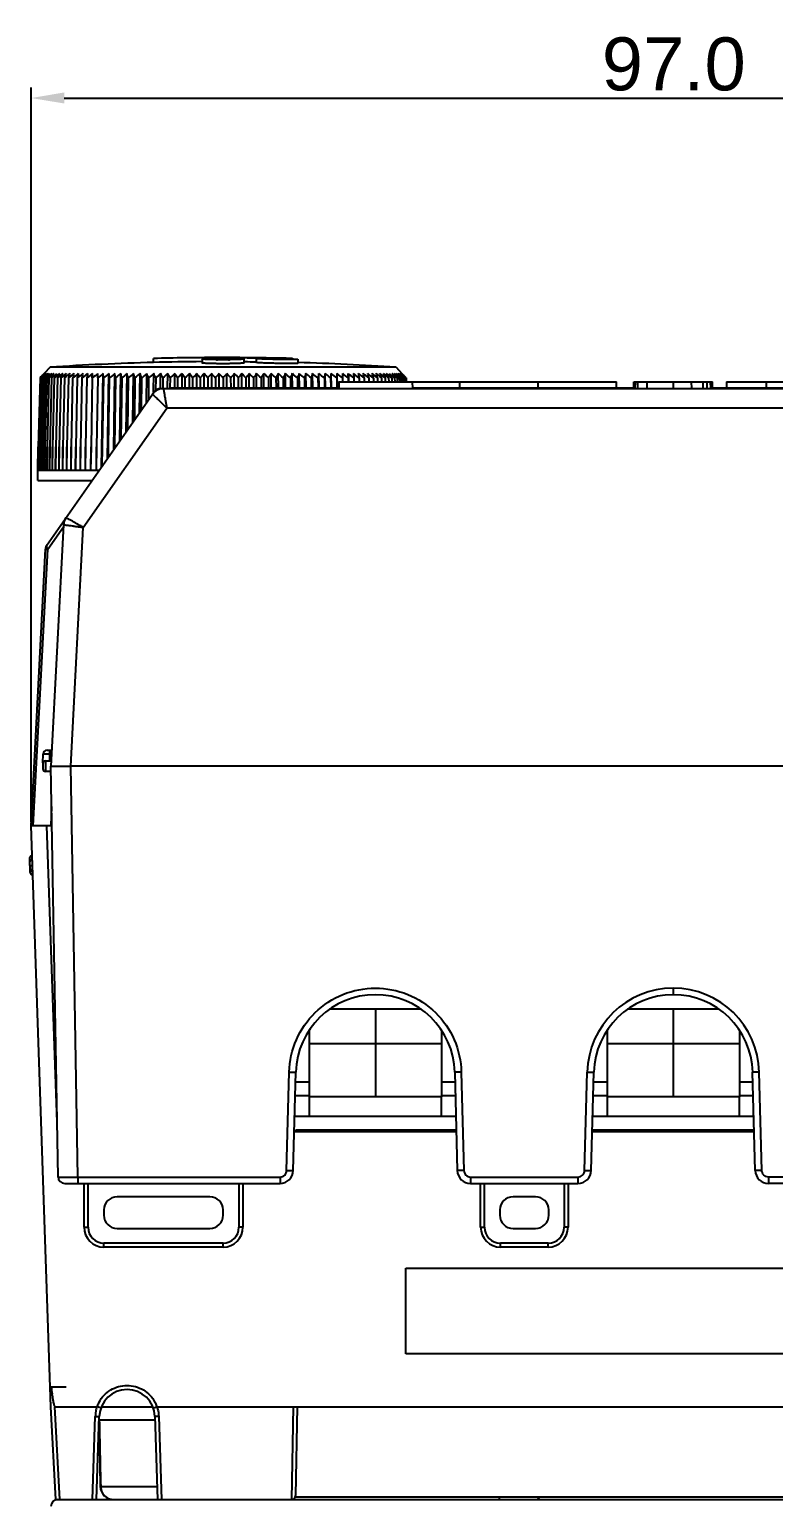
# Model space of a CAD drawing. Header units: millimetres. Extents: x 5329 to 6973, y -914 to -356.
# Drawn here: x 5413.8 to 5470, y -682.6 to -571.2 of the extents above; entities that cross this region are included whole.
import ezdxf

# ---------------------------------------------------------------- set-up
doc = ezdxf.new("R2010")
doc.units = ezdxf.units.MM
doc.header["$PDMODE"] = 3
doc.header["$PDSIZE"] = 1
doc.layers.get('0').update_dxf_attribs({"linetype": 'CONTINUOUS'})
doc.layers.get('Defpoints').update_dxf_attribs({"linetype": 'CONTINUOUS'})
doc.layers.add('Dim', color=1, linetype='CONTINUOUS')
doc.styles.add('OMI-1', font='arial.ttf', dxfattribs={"oblique": 1})
doc.dimstyles.new('1', dxfattribs={"dimtxt": 4, "dimasz": 2.5, "dimexe": 0.8, "dimexo": 0.3, "dimgap": 0.5, "dimtad": 1, "dimtoh": 1, "dimdec": 1, "dimzin": 0, "dimdsep": 46, "dimtxsty": 'OMI-1', "dimcen": 0, "dimclrd": 256, "dimclre": 256, "dimclrt": 256, "dimadec": 0, "dimazin": 0, "dimtfac": 0.8, "dimtdec": 1, "dimtix": 1, "dimtmove": 0, "dimatfit": 3, "dimfxl": 1, "dimtolj": 1, "dimtzin": 0, "dimarcsym": 0})

# ---------------------------------------------------------------- blocks, each defined once
blk = doc.blocks.new('*D6089')
at = {"layer": 'Defpoints', "color": 0}
for p in [(5510.96, -576.33), (5413.96, -631.26), (5510.96, -631.26)]:
    blk.add_point(p, dxfattribs=at)
at = {"layer": 'Dim', "lineweight": -2}
for p, q in [((5413.96, -630.96), (5413.96, -575.53)), ((5416.46, -576.33), (5508.46, -576.33)), ((5510.96, -630.96), (5510.96, -575.53))]:
    blk.add_line(p, q, dxfattribs=at)
at = {"layer": 'Dim'}
for points in [[(5416.46, -575.91), (5416.46, -576.74), (5413.96, -576.33)], [(5508.46, -576.74), (5508.46, -575.91), (5510.96, -576.33)]]:
    blk.add_solid(points, dxfattribs=at)
at = {"layer": 'Dim', "insert": (5462.46, -573.78), "char_height": 4, "attachment_point": 5, "style": 'OMI-1'}
blk.add_mtext('\\A1;97.0', dxfattribs=at)

msp = doc.modelspace()

# ---------------------------------------------------------------- linework, layer by layer
at = {"color": 7, "linetype": 'Continuous'}
for p, q in [((5423.21, -596.29), (5423.21, -595.99)), ((5426.88, -596.03), (5426.88, -596.33)), ((5427.93, -595.98), (5427.93, -595.92)), ((5428.98, -595.93), (5428.98, -595.98)), ((5429.07, -595.93), (5428.98, -595.93)), ((5430.03, -595.93), (5429.72, -595.92)), ((5430.03, -595.93), (5429.72, -595.92)), ((5429.95, -595.94), (5429.72, -595.94)), ((5430.07, -595.95), (5429.95, -595.94)), ((5430.03, -596.03), (5430.03, -596.33)), ((5430.07, -596.25), (5430.03, -596.25)), ((5430.96, -595.97), (5430.96, -595.97)), ((5430.96, -595.99), (5430.96, -596.29)), ((5431.12, -595.95), (5430.97, -595.95)), ((5431.12, -595.95), (5430.97, -595.95)), ((5432.03, -596.05), (5432.01, -596.05)), ((5433.71, -596.02), (5433.71, -595.99)), ((5434.11, -596.05), (5434.11, -596.36)), ((5414.64, -597.45), (5414.5, -602.65)), ((5414.66, -597.45), (5414.53, -602.65)), ((5414.71, -597.45), (5414.58, -602.65)), ((5414.7, -597.38), (5414.64, -597.45)), ((5414.78, -597.45), (5414.65, -602.65)), ((5414.72, -597.39), (5414.66, -597.45)), ((5414.79, -597.37), (5414.71, -597.45)), ((5414.75, -597.4), (5414.78, -597.37)), ((5414.88, -597.45), (5414.75, -602.65)), ((5414.84, -597.4), (5414.78, -597.45)), ((5415, -597.45), (5414.87, -602.65)), ((5414.94, -597.39), (5414.88, -597.45)), ((5414.9, -597.18), (5414.95, -597.13)), ((5414.95, -597.13), (5414.9, -597.18)), ((5415.39, -596.64), (5414.94, -597.12)), ((5415.08, -597.38), (5415, -597.45)), ((5415, -597.45), (5415.05, -597.39)), ((5415, -597.45), (5415.05, -597.39)), ((5415.14, -597.45), (5415.01, -602.65)), ((5415.24, -597.37), (5415.14, -597.45)), ((5415.14, -597.45), (5415.19, -597.38)), ((5415.31, -597.45), (5415.18, -602.65)), ((5415.42, -597.36), (5415.31, -597.45)), ((5415.42, -597.36), (5415.31, -597.45)), ((5415.5, -597.45), (5415.38, -602.65)), ((5441.52, -596.64), (5415.39, -596.64)), ((5415.47, -597.2), (5415.51, -597.13)), ((5415.71, -597.45), (5415.59, -602.65)), ((5415.95, -597.45), (5415.83, -602.65)), ((5416.21, -597.45), (5416.09, -602.65)), ((5416.48, -597.45), (5416.37, -602.65)), ((5416.78, -597.45), (5416.67, -602.65)), ((5417.1, -597.45), (5417, -602.65)), ((5417.44, -597.45), (5417.34, -602.65)), ((5417.8, -597.45), (5417.7, -602.65)), ((5418.18, -597.45), (5418.08, -602.65)), ((5418.58, -597.45), (5418.49, -602.65)), ((5418.58, -597.45), (5418.6, -597.13)), ((5418.99, -597.45), (5418.9, -602.65)), ((5418.99, -597.45), (5419, -597.13)), ((5419.29, -604.16), (5419.41, -597.13)), ((5419.42, -597.45), (5419.34, -602.65)), ((5419.42, -597.45), (5419.41, -597.13)), ((5419.74, -603.53), (5419.84, -597.13)), ((5419.87, -597.45), (5419.79, -602.65)), ((5420.2, -602.87), (5420.28, -597.13)), ((5420.33, -597.45), (5420.25, -602.65)), ((5420.67, -602.2), (5420.74, -597.13)), ((5420.81, -597.45), (5420.74, -602.09)), ((5421.15, -601.5), (5421.21, -597.13)), ((5421.29, -597.45), (5421.24, -601.38)), ((5421.65, -600.79), (5421.7, -597.13)), ((5421.8, -597.45), (5421.76, -600.64)), ((5422.16, -600.07), (5422.19, -597.13)), ((5422.31, -597.45), (5422.28, -599.89)), ((5422.68, -599.33), (5422.7, -597.13)), ((5422.83, -597.45), (5422.82, -599.13)), ((5423.2, -598.51), (5423.22, -597.13)), ((5423.37, -597.45), (5423.36, -598.4)), ((5423.73, -598.26), (5423.74, -597.13)), ((5423.91, -597.45), (5423.9, -598.26)), ((5424.27, -598.26), (5424.28, -597.13)), ((5424.46, -597.45), (5424.45, -598.21)), ((5424.81, -598.21), (5424.82, -597.13)), ((5425.02, -597.45), (5425.01, -598.21)), ((5425.36, -598.21), (5425.37, -597.13)), ((5425.58, -597.45), (5425.58, -598.21)), ((5425.92, -598.21), (5425.92, -597.13)), ((5426.15, -597.45), (5426.15, -598.21)), ((5426.48, -598.21), (5426.48, -597.13)), ((5426.72, -597.45), (5426.72, -598.21)), ((5427.04, -598.21), (5427.04, -597.13)), ((5427.3, -597.45), (5427.3, -598.21)), ((5427.61, -598.21), (5427.61, -597.13)), ((5427.88, -597.45), (5427.88, -598.21)), ((5428.17, -598.21), (5428.17, -597.13)), ((5428.46, -597.45), (5428.46, -598.21)), ((5428.74, -598.21), (5428.74, -597.13)), ((5429.03, -597.45), (5429.04, -598.21)), ((5429.31, -598.21), (5429.3, -597.13)), ((5429.61, -597.45), (5429.61, -598.21)), ((5429.87, -598.21), (5429.87, -597.13)), ((5430.19, -597.45), (5430.19, -598.21)), ((5430.43, -598.21), (5430.43, -597.13)), ((5430.76, -597.45), (5430.76, -598.21)), ((5430.99, -598.21), (5430.99, -597.13)), ((5431.33, -597.45), (5431.33, -598.21)), ((5431.55, -598.21), (5431.54, -597.13)), ((5431.89, -597.45), (5431.9, -598.21)), ((5432.1, -598.21), (5432.09, -597.13)), ((5432.45, -597.45), (5432.46, -598.21)), ((5432.64, -598.21), (5432.63, -597.13)), ((5433, -597.45), (5433.01, -598.21)), ((5433.18, -598.21), (5433.17, -597.13)), ((5433.54, -597.45), (5433.55, -598.21)), ((5433.7, -598.21), (5433.69, -597.13)), ((5434.08, -597.45), (5434.09, -598.21)), ((5434.22, -598.21), (5434.21, -597.13)), ((5434.6, -597.45), (5434.61, -598.21)), ((5434.73, -598.21), (5434.72, -597.13)), ((5435.12, -597.45), (5435.12, -598.21)), ((5435.23, -598.21), (5435.22, -597.13)), ((5435.62, -597.45), (5435.63, -598.21)), ((5435.71, -598.21), (5435.7, -597.13)), ((5436.11, -597.45), (5436.12, -598.21)), ((5436.19, -598.21), (5436.17, -597.13)), ((5436.58, -597.45), (5436.59, -598.21)), ((5436.65, -598.21), (5436.63, -597.13)), ((5437.04, -597.45), (5437.05, -598.21)), ((5437.09, -598.21), (5437.07, -597.13)), ((5437.5, -597.13), (5437.49, -597.45)), ((5437.49, -597.45), (5437.49, -597.76)), ((5437.51, -597.76), (5437.5, -597.13)), ((5437.93, -597.76), (5437.91, -597.13)), ((5437.91, -597.13), (5437.92, -597.45)), ((5437.92, -597.45), (5437.92, -597.76)), ((5438.31, -597.13), (5438.33, -597.45)), ((5438.33, -597.45), (5438.34, -597.76)), ((5438.73, -597.45), (5438.73, -597.76)), ((5439.11, -597.45), (5439.11, -597.76)), ((5439.47, -597.45), (5439.47, -597.76)), ((5439.81, -597.45), (5439.81, -597.76)), ((5440.13, -597.45), (5440.13, -597.76)), ((5440.43, -597.45), (5440.43, -597.76)), ((5440.71, -597.45), (5440.71, -597.76)), ((5440.96, -597.45), (5440.97, -597.76)), ((5441.2, -597.45), (5441.21, -597.76)), ((5441.4, -597.13), (5441.44, -597.2)), ((5441.41, -597.45), (5441.42, -597.76)), ((5441.6, -597.45), (5441.49, -597.36)), ((5441.52, -596.64), (5441.97, -597.12)), ((5441.6, -597.45), (5441.61, -597.76)), ((5441.77, -597.45), (5441.68, -597.37)), ((5441.77, -597.45), (5441.68, -597.37)), ((5441.72, -597.38), (5441.77, -597.45)), ((5441.77, -597.45), (5441.78, -597.76)), ((5441.91, -597.45), (5441.83, -597.38)), ((5441.87, -597.39), (5441.91, -597.45)), ((5441.91, -597.45), (5441.92, -597.76)), ((5442.01, -597.18), (5441.96, -597.13)), ((5441.96, -597.13), (5442.01, -597.18)), ((5442.03, -597.45), (5441.97, -597.39)), ((5442.03, -597.45), (5442.04, -597.76)), ((5442.13, -597.45), (5442.07, -597.4)), ((5442.2, -597.45), (5442.12, -597.37)), ((5442.13, -597.37), (5442.16, -597.4)), ((5442.13, -597.45), (5442.14, -597.76)), ((5442.25, -597.45), (5442.19, -597.39)), ((5442.2, -597.45), (5442.21, -597.76)), ((5442.28, -597.45), (5442.21, -597.38)), ((5442.25, -597.45), (5442.26, -597.76)), ((5442.28, -597.45), (5442.28, -597.76)), ((5415.16, -610.07), (5423.25, -598.51)), ((5423.74, -598.26), (5501.17, -598.26)), ((5424.46, -598.26), (5424.46, -598.21)), ((5424.46, -598.21), (5437.19, -598.21)), ((5437.2, -597.76), (5437.19, -598.26)), ((5437.2, -597.76), (5458.18, -597.76)), ((5442.75, -597.76), (5442.76, -598.26)), ((5442.76, -598.21), (5459.56, -598.21)), ((5446.35, -598.21), (5446.35, -597.76)), ((5452.26, -598.21), (5452.26, -597.76)), ((5458.18, -598.21), (5458.18, -597.76)), ((5459.49, -598.21), (5459.49, -597.76)), ((5459.49, -597.76), (5465.42, -597.76)), ((5459.57, -597.76), (5459.56, -598.26)), ((5459.77, -597.76), (5459.76, -598.26)), ((5460.47, -597.76), (5460.47, -598.26)), ((5462.45, -597.76), (5462.45, -598.26)), ((5463.82, -597.76), (5463.83, -598.26)), ((5464.69, -597.76), (5464.7, -598.26)), ((5464.99, -597.76), (5465, -598.26)), ((5465.25, -597.76), (5465.26, -598.26)), ((5465.26, -598.21), (5481.26, -598.21)), ((5465.42, -598.21), (5465.42, -597.76)), ((5466.47, -597.76), (5466.47, -598.21)), ((5466.47, -597.76), (5472.25, -597.76)), ((5469.49, -598.21), (5469.49, -597.76)), ((5417.9, -608.74), (5424.21, -599.73)), ((5500.7, -599.73), (5424.21, -599.73)), ((5414.47, -604.41), (5414.5, -602.65)), ((5414.5, -602.65), (5414.47, -604.41)), ((5414.5, -604.41), (5414.53, -602.65)), ((5414.53, -602.65), (5414.5, -604.41)), ((5414.58, -602.65), (5414.54, -604.41)), ((5414.55, -604.41), (5414.58, -602.65)), ((5414.62, -604.41), (5414.65, -602.65)), ((5414.65, -602.65), (5414.62, -604.41)), ((5414.75, -602.65), (5414.71, -604.41)), ((5414.72, -604.41), (5414.75, -602.65)), ((5414.84, -604.41), (5414.87, -602.65)), ((5414.87, -602.65), (5414.84, -604.41)), ((5415.01, -602.65), (5414.98, -604.41)), ((5414.99, -604.41), (5415.01, -602.65)), ((5415.18, -602.65), (5415.15, -604.41)), ((5415.16, -604.41), (5415.18, -602.65)), ((5415.38, -602.65), (5415.34, -604.41)), ((5415.35, -604.41), (5415.38, -602.65)), ((5415.59, -602.65), (5415.56, -604.41)), ((5415.57, -604.41), (5415.59, -602.65)), ((5415.83, -602.65), (5415.8, -604.41)), ((5415.81, -604.41), (5415.83, -602.65)), ((5416.09, -602.65), (5416.06, -604.41)), ((5416.07, -604.41), (5416.09, -602.65)), ((5416.37, -602.65), (5416.34, -604.41)), ((5416.35, -604.41), (5416.37, -602.65)), ((5416.67, -602.65), (5416.64, -604.41)), ((5416.65, -604.41), (5416.67, -602.65)), ((5417, -602.65), (5416.96, -604.41)), ((5416.98, -604.41), (5417, -602.65)), ((5417.34, -602.65), (5417.31, -604.41)), ((5417.32, -604.41), (5417.34, -602.65)), ((5417.7, -602.65), (5417.67, -604.41)), ((5417.69, -604.41), (5417.7, -602.65)), ((5418.08, -602.65), (5418.05, -604.41)), ((5418.07, -604.41), (5418.08, -602.65)), ((5418.49, -602.65), (5418.45, -604.41)), ((5418.47, -604.41), (5418.49, -602.65)), ((5418.9, -602.65), (5418.87, -604.41)), ((5418.89, -604.41), (5418.9, -602.65)), ((5419.34, -602.65), (5419.31, -604.14)), ((5419.33, -604.11), (5419.34, -602.65)), ((5419.79, -602.65), (5419.77, -603.48)), ((5419.78, -603.46), (5419.79, -602.65)), ((5420.25, -602.79), (5420.25, -602.65)), ((5420.25, -602.79), (5420.25, -602.65)), ((5420.25, -602.65), (5420.25, -602.79)), ((5414.46, -605.21), (5414.47, -604.41)), ((5414.46, -605.21), (5418.56, -605.21)), ((5414.47, -604.41), (5414.5, -604.41)), ((5414.5, -604.41), (5414.54, -604.41)), ((5414.55, -604.41), (5414.62, -604.41)), ((5414.62, -604.41), (5414.71, -604.41)), ((5414.72, -604.41), (5414.84, -604.41)), ((5414.84, -604.41), (5414.98, -604.41)), ((5414.99, -604.41), (5415.15, -604.41)), ((5415.16, -604.41), (5415.34, -604.41)), ((5415.35, -604.41), (5415.56, -604.41)), ((5415.57, -604.41), (5415.8, -604.41)), ((5415.81, -604.41), (5416.06, -604.41)), ((5416.07, -604.41), (5416.34, -604.41)), ((5416.35, -604.41), (5416.64, -604.41)), ((5416.65, -604.41), (5416.96, -604.41)), ((5416.98, -604.41), (5417.31, -604.41)), ((5417.32, -604.41), (5417.67, -604.41)), ((5417.69, -604.41), (5418.05, -604.41)), ((5418.07, -604.41), (5418.45, -604.41)), ((5418.47, -604.41), (5418.87, -604.41)), ((5418.89, -604.41), (5419.12, -604.41)), ((5416.41, -608.54), (5415.46, -626.76)), ((5415.23, -610.38), (5416.4, -608.7)), ((5416.96, -626.76), (5417.9, -608.74)), ((5413.96, -631.26), (5415.05, -610.38)), ((5414.13, -631.26), (5415.23, -610.38)), ((5414.86, -626.52), (5414.87, -625.85)), ((5415.5, -625.85), (5414.87, -625.85)), ((5415.06, -626.36), (5415.06, -627.16)), ((5415.06, -626.36), (5415.48, -626.36)), ((5415.17, -625.56), (5415.52, -625.56)), ((5415.36, -625.56), (5415.36, -626.36)), ((5414.86, -626.56), (5414.86, -626.96)), ((5415.46, -627.16), (5415.06, -627.16)), ((5416, -657.77), (5415.46, -626.76)), ((5507.96, -626.76), (5416.96, -626.76)), ((5417.5, -657.77), (5416.96, -626.76)), ((5415.51, -629.8), (5415.46, -631.26)), ((5415.53, -631.26), (5413.96, -631.26)), ((5415.46, -675.11), (5413.96, -631.26)), ((5415.92, -653.63), (5415.16, -631.26)), ((5413.84, -633.8), (5413.87, -634.73)), ((5413.86, -634.26), (5414.06, -634.26)), ((5462.46, -643.52), (5462.46, -644.01)), ((5443.41, -645.11), (5436.49, -645.11)), ((5439.96, -645.11), (5439.96, -651.71)), ((5465.91, -645.11), (5459, -645.11)), ((5462.46, -645.11), (5462.46, -651.71)), ((5434.96, -646.69), (5434.96, -653.21)), ((5444.96, -646.7), (5444.96, -651.71)), ((5457.46, -646.69), (5457.46, -653.21)), ((5467.46, -646.69), (5467.46, -651.71)), ((5444.96, -647.71), (5434.96, -647.71)), ((5467.46, -647.71), (5457.46, -647.71)), ((5433.26, -657.28), (5433.46, -649.85)), ((5433.76, -657.28), (5433.96, -649.85)), ((5445.95, -649.85), (5446.15, -657.28)), ((5446.45, -649.85), (5446.65, -657.28)), ((5455.76, -657.28), (5455.96, -649.85)), ((5456.26, -657.28), (5456.46, -649.85)), ((5468.65, -657.28), (5468.45, -649.85)), ((5469.15, -657.28), (5468.95, -649.85)), ((5434.96, -650.61), (5433.94, -650.61)), ((5445.97, -650.61), (5444.96, -650.61)), ((5457.46, -650.61), (5456.44, -650.61)), ((5468.47, -650.61), (5467.46, -650.61)), ((5433.91, -651.61), (5434.96, -651.61)), ((5444.96, -651.71), (5434.96, -651.71)), ((5444.94, -651.71), (5444.94, -653.21)), ((5444.96, -651.61), (5446, -651.61)), ((5456.41, -651.61), (5457.46, -651.61)), ((5467.46, -651.71), (5457.46, -651.71)), ((5467.44, -651.71), (5467.44, -653.21)), ((5467.46, -651.61), (5468.5, -651.61)), ((5446.04, -653.21), (5433.87, -653.21)), ((5468.54, -653.21), (5456.37, -653.21)), ((5446.07, -654.36), (5433.86, -654.36)), ((5433.96, -654.36), (5433.96, -654.21)), ((5433.96, -654.21), (5446.07, -654.21)), ((5445.96, -654.21), (5445.96, -654.36)), ((5456.34, -654.21), (5468.57, -654.21)), ((5468.57, -654.36), (5456.34, -654.36)), ((5456.46, -654.36), (5456.46, -654.21)), ((5468.46, -654.21), (5468.46, -654.36)), ((5416.5, -658.26), (5432.76, -658.26)), ((5417.5, -657.77), (5417.5, -658.26)), ((5417.5, -657.77), (5432.76, -657.77)), ((5417.96, -661.56), (5417.96, -658.26)), ((5418.26, -661.56), (5418.26, -658.26)), ((5429.66, -658.26), (5429.66, -661.56)), ((5429.96, -658.26), (5429.96, -661.56)), ((5432.76, -657.77), (5432.76, -658.26)), ((5447.15, -657.77), (5447.15, -658.26)), ((5447.15, -657.77), (5455.26, -657.77)), ((5447.15, -658.26), (5455.26, -658.26)), ((5447.91, -661.56), (5447.91, -658.26)), ((5448.21, -661.56), (5448.21, -658.26)), ((5454.21, -658.26), (5454.21, -661.56)), ((5454.51, -658.26), (5454.51, -661.56)), ((5455.26, -657.77), (5455.26, -658.26)), ((5469.65, -657.77), (5469.65, -658.26)), ((5477.76, -657.77), (5469.65, -657.77)), ((5477.76, -658.26), (5469.65, -658.26)), ((5427.46, -659.26), (5420.46, -659.26)), ((5452.06, -659.26), (5450.36, -659.26)), ((5419.46, -660.26), (5419.46, -660.66)), ((5428.46, -660.66), (5428.46, -660.26)), ((5449.36, -660.26), (5449.36, -660.66)), ((5453.06, -660.66), (5453.06, -660.26)), ((5417.96, -661.56), (5418.26, -661.56)), ((5420.46, -661.66), (5427.46, -661.66)), ((5429.96, -661.56), (5429.66, -661.56)), ((5447.91, -661.56), (5448.21, -661.56)), ((5450.36, -661.66), (5452.06, -661.66)), ((5454.51, -661.56), (5454.21, -661.56)), ((5419.46, -663.06), (5419.46, -662.76)), ((5428.46, -662.76), (5419.46, -662.76)), ((5428.46, -663.06), (5419.46, -663.06)), ((5428.46, -663.06), (5428.46, -662.76)), ((5449.41, -663.06), (5449.41, -662.76)), ((5453.01, -662.76), (5449.41, -662.76)), ((5453.01, -663.06), (5449.41, -663.06)), ((5453.01, -663.06), (5453.01, -662.76)), ((5442.26, -671.11), (5442.26, -664.66)), ((5442.26, -664.66), (5482.66, -664.66)), ((5482.66, -671.11), (5442.26, -671.11)), ((5415.41, -673.61), (5416.61, -673.61)), ((5415.83, -682.11), (5415.46, -675.11)), ((5416.13, -682.11), (5415.76, -675.11)), ((5415.76, -675.11), (5418.94, -675.11)), ((5419.26, -675.11), (5423.15, -675.11)), ((5423.47, -675.11), (5490.86, -675.11)), ((5433.76, -675.11), (5433.63, -682.11)), ((5434.06, -675.11), (5433.94, -681.81)), ((5418.59, -682.11), (5418.81, -675.84)), ((5418.89, -682.11), (5419.11, -675.83)), ((5419.11, -676.09), (5423.31, -676.09)), ((5423.3, -675.83), (5423.52, -682.11)), ((5423.6, -675.84), (5423.82, -682.11)), ((5419.16, -679.56), (5419.19, -681.13)), ((5419.22, -681.12), (5423.49, -681.12)), ((5415.84, -682.11), (5508.93, -682.11)), ((5433.92, -681.91), (5490.99, -681.91)), ((5449.34, -682.11), (5449.34, -681.91))]:
    msp.add_line(p, q, dxfattribs=at)
msp.add_lwpolyline([(5419.09, -676.38), (5419.09, -676.66), (5419.16, -679.56)], dxfattribs=at)
for centre, radius, start, end in [((5428.46, -796.22), 200, 91.5042, 93.7456), ((5428.46, -796.22), 200.3, 90.1502, 91.502), ((5428.46, -796.22), 200, 90.4512, 91.5042), ((5428.46, -796.22), 200.3, 89.6374, 90.1502), ((5428.41, -554.41), 41.67, 269.3383, 269.476), ((5428.46, -611.94), 15.93, 89.9997, 90.2879), ((5428.46, -611.93), 15.93, 89.7114, 90.0003), ((5428.5, -554.4), 41.68, 270.523, 270.6618), ((5427.71, -696.09), 100.17, 88.8503, 89.2236), ((5428.46, -796.22), 200.3, 88.498, 89.6374), ((5428.46, -696.1), 100.18, 88.5643, 89.0981), ((5427.71, -696.13), 100.21, 88.1455, 88.6499), ((5427.71, -696.28), 100.06, 88.1426, 88.6475), ((5428.45, -696.14), 100.22, 88.0523, 88.4766), ((5431.41, -646.56), 50.59, 89.3618, 89.4899), ((5431.36, -651.4), 55.43, 89.2414, 89.3622), ((5428.46, -796.22), 200, 86.2544, 88.3783), ((5447.67, -628.98), 45.66, 135.866, 136.2131), ((5448.02, -626.83), 44.45, 138.1693, 138.5343), ((5447.44, -629.86), 46.09, 134.7541, 135.2188), ((5447.91, -625.38), 43.38, 139.3715, 139.7902), ((5447.36, -630.81), 46.68, 133.8206, 134.2448), ((5448.47, -624.42), 43.15, 140.7736, 141.2344), ((5447.6, -631.99), 47.65, 132.9675, 133.4412), ((5449.04, -623.35), 42.87, 142.2848, 142.739), ((5447.72, -632.97), 48.38, 132.1887, 132.6536), ((5449.72, -622.27), 42.67, 143.9106, 144.3357), ((5447.85, -633.88), 49.05, 131.481, 131.9256), ((5450.64, -621.23), 42.73, 145.6566, 146.0572), ((5448.02, -634.73), 49.7, 130.8412, 131.2656), ((5452.82, -620.87), 44.22, 147.6391, 148.0311), ((5448.21, -635.52), 50.32, 130.266, 130.6706), ((5454.02, -619.68), 44.48, 149.5288, 150.0132), ((5449.99, -638.1), 53.31, 130.1363, 130.3113), ((5448.43, -636.26), 50.89, 129.7527, 130.1379), ((5449.21, -637.57), 52.26, 129.301, 129.86), ((5456.15, -618.84), 45.74, 151.6596, 152.1209), ((5449.52, -638.23), 52.82, 128.9041, 129.4619), ((5458.91, -618.08), 47.65, 153.9231, 154.3572), ((5449.84, -638.81), 53.31, 128.5622, 129.1189), ((5462.55, -617.39), 50.45, 156.3189, 156.7212), ((5450.18, -639.31), 53.74, 128.2737, 128.8295), ((5467.44, -616.8), 54.5, 158.8441, 159.2099), ((5450.52, -639.73), 54.09, 128.0371, 128.5922), ((5474.22, -616.32), 60.45, 161.4934, 161.8178), ((5450.88, -640.06), 54.37, 127.8513, 128.4059), ((5484.03, -615.97), 69.44, 164.2584, 164.5367), ((5451.24, -640.29), 54.56, 127.7155, 128.2697), ((5499.22, -615.8), 83.8, 167.1276, 167.3553), ((5451.61, -640.43), 54.68, 127.6288, 128.1829), ((5525.3, -615.91), 109.07, 170.0862, 170.2594), ((5451.98, -640.48), 54.71, 127.591, 128.1452), ((5579.48, -616.6), 162.43, 173.1164, 173.2318), ((5452.35, -640.44), 54.66, 127.6018, 128.1564), ((5452.73, -640.3), 54.53, 127.6612, 128.2164), ((5453.11, -640.06), 54.31, 127.7697, 128.3257), ((5274.49, -611.18), 146.03, 5.3928, 5.5209), ((5453.49, -639.74), 54.02, 127.9276, 128.4847), ((5320.42, -612.19), 100.99, 8.3901, 8.5765), ((5453.87, -639.32), 53.65, 128.1358, 128.6942), ((5343.71, -612.9), 78.63, 11.3277, 11.5692), ((5454.25, -638.82), 53.2, 128.3952, 128.9551), ((5357.68, -613.53), 65.61, 14.1873, 14.4801), ((5454.64, -638.24), 52.68, 128.7072, 129.2688), ((5366.94, -614.18), 57.35, 16.9534, 17.293), ((5455.03, -637.57), 52.1, 129.0733, 129.6368), ((5373.48, -614.85), 51.83, 19.6132, 19.9949), ((5455.43, -636.84), 51.45, 129.4953, 130.0607), ((5378.32, -615.58), 48.06, 22.1572, 22.576), ((5455.83, -636.03), 50.76, 129.9753, 130.5427), ((5382.02, -616.36), 45.46, 24.5787, 25.0297), ((5456.24, -635.15), 50.02, 130.5155, 131.085), ((5384.94, -617.2), 43.69, 26.8735, 27.3521), ((5456.66, -634.22), 49.24, 131.1188, 131.6904), ((5387.28, -618.1), 42.53, 29.04, 29.5418), ((5457.09, -633.24), 48.43, 131.7881, 132.3616), ((5389.19, -619.05), 41.83, 31.0782, 31.5993), ((5457.55, -632.21), 47.61, 132.5267, 133.102), ((5390.79, -620.04), 41.48, 32.9902, 33.5268), ((5458.02, -631.15), 46.77, 133.3382, 133.915), ((5392.14, -621.07), 41.41, 34.7787, 35.3278), ((5458.53, -630.05), 45.94, 134.2267, 134.8045), ((5393.29, -622.15), 41.56, 36.4478, 37.0066), ((5459.06, -628.93), 45.13, 135.1963, 135.7747), ((5394.29, -623.25), 41.89, 38.002, 38.5681), ((5459.64, -627.79), 44.35, 136.2516, 136.8299), ((5395.16, -624.37), 42.36, 39.4463, 40.0176), ((5460.27, -626.65), 43.61, 137.3976, 137.9748), ((5395.94, -625.51), 42.94, 40.7856, 41.3605), ((5460.97, -625.51), 42.94, 138.6395, 139.2144), ((5396.64, -626.65), 43.61, 42.0252, 42.6024), ((5461.75, -624.37), 42.36, 139.9824, 140.5537), ((5397.27, -627.79), 44.35, 43.1701, 43.7484), ((5462.62, -623.25), 41.89, 141.4319, 141.998), ((5397.85, -628.93), 45.13, 44.2253, 44.8037), ((5463.62, -622.15), 41.56, 142.9934, 143.5522), ((5398.39, -630.05), 45.94, 45.1955, 45.7733), ((5464.77, -621.07), 41.41, 144.6722, 145.2213), ((5398.89, -631.15), 46.77, 46.085, 46.6618), ((5466.12, -620.04), 41.48, 146.4732, 147.0098), ((5399.36, -632.21), 47.61, 46.898, 47.4733), ((5467.72, -619.05), 41.83, 148.4007, 148.9218), ((5399.82, -633.24), 48.43, 47.6384, 48.2119), ((5469.63, -618.1), 42.53, 150.4582, 150.96), ((5400.25, -634.22), 49.24, 48.3096, 48.8812), ((5471.98, -617.2), 43.69, 152.6479, 153.1265), ((5400.67, -635.15), 50.02, 48.915, 49.4845), ((5474.89, -616.36), 45.46, 154.9703, 155.4213), ((5401.08, -636.03), 50.76, 49.4573, 50.0247), ((5478.59, -615.58), 48.06, 157.424, 157.8428), ((5401.49, -636.84), 51.45, 49.9393, 50.5047), ((5483.43, -614.85), 51.83, 160.0051, 160.3868), ((5401.88, -637.57), 52.1, 50.3632, 50.9267), ((5489.97, -614.18), 57.35, 162.707, 163.0466), ((5402.27, -638.24), 52.68, 50.7312, 51.2928), ((5499.23, -613.53), 65.61, 165.5199, 165.8127), ((5402.66, -638.82), 53.2, 51.0449, 51.6048), ((5513.21, -612.9), 78.63, 168.4308, 168.6723), ((5403.04, -639.32), 53.65, 51.3058, 51.8642), ((5536.49, -612.19), 100.99, 171.4235, 171.6099), ((5403.43, -639.74), 54.02, 51.5153, 52.0724), ((5582.42, -611.18), 146.03, 174.4791, 174.6072), ((5403.81, -640.06), 54.31, 51.6743, 52.2303), ((5404.18, -640.3), 54.53, 51.7836, 52.3388), ((5404.56, -640.44), 54.66, 51.8436, 52.3982), ((5404.93, -640.48), 54.71, 51.8548, 52.409), ((5277.44, -616.6), 162.43, 6.7682, 6.8836), ((5405.31, -640.43), 54.68, 51.8171, 52.3712), ((5331.61, -615.91), 109.07, 9.7406, 9.9138), ((5405.67, -640.29), 54.56, 51.7303, 52.2845), ((5357.7, -615.8), 83.8, 12.6447, 12.8724), ((5406.03, -640.06), 54.37, 51.5941, 52.1487), ((5372.88, -615.97), 69.44, 15.4633, 15.7416), ((5406.39, -639.73), 54.09, 51.4078, 51.9629), ((5382.69, -616.32), 60.45, 18.1822, 18.5066), ((5406.73, -639.31), 53.74, 51.1705, 51.7263), ((5389.47, -616.8), 54.5, 20.7901, 21.1559), ((5407.07, -638.81), 53.31, 50.8811, 51.4378), ((5407.4, -638.23), 52.82, 50.5381, 51.0959), ((5394.37, -617.39), 50.45, 23.2788, 23.6811), ((5407.7, -637.57), 52.26, 50.14, 50.699), ((5398, -618.08), 47.65, 25.6428, 26.0769), ((5408.48, -636.26), 50.89, 49.8621, 50.2473), ((5400.76, -618.84), 45.74, 27.8791, 28.3404), ((5408.7, -635.52), 50.32, 49.3294, 49.734), ((5402.89, -619.68), 44.48, 29.9868, 30.4712), ((5406.92, -638.1), 53.31, 49.6887, 49.8637), ((5408.9, -634.73), 49.7, 48.7344, 49.1588), ((5404.09, -620.87), 44.22, 31.9689, 32.3609), ((5409.06, -633.88), 49.05, 48.0744, 48.519), ((5406.27, -621.23), 42.73, 33.9428, 34.3434), ((5409.19, -632.97), 48.38, 47.3464, 47.8113), ((5407.19, -622.27), 42.67, 35.6643, 36.0894), ((5409.31, -631.99), 47.65, 46.5588, 47.0325), ((5407.89, -623.34), 42.85, 37.2657, 37.7153), ((5409.55, -630.81), 46.68, 45.7552, 46.1794), ((5408.44, -624.42), 43.15, 38.7656, 39.2264), ((5409.48, -629.86), 46.09, 44.7812, 45.2459), ((5409, -625.38), 43.38, 40.2098, 40.6285), ((5409.24, -628.98), 45.66, 43.7869, 44.134), ((5408.89, -626.83), 44.45, 41.4657, 41.8307), ((5423.95, -599.26), 1, 90, 145.0002), ((5423.74, -598.86), 0.6, 90, 145), ((5417.41, -608.6), 1, 144.9994, 177), ((5415.65, -610.41), 0.6, 145, 177), ((5415.06, -626.56), 0.2, 90, 180), ((5415.17, -625.86), 0.3, 90, 179), ((5415.06, -626.96), 0.2, 180, 270), ((5414.14, -633.79), 0.3, 111.4384, 181.9671), ((5414.15, -634.04), 0.3, 111.4384, 181.9671), ((5414.17, -634.47), 0.3, 181.9671, 235.3646), ((5414.17, -634.72), 0.3, 181.9671, 252.4959), ((5439.96, -650.01), 6, 1.5, 178.5), ((5462.46, -650.02), 6.5, 1.5002, 178.4998), ((5462.46, -650.01), 6, 1.5, 178.5), ((5432.76, -657.26), 1, 270, 358.5), ((5447.15, -657.26), 1, 181.5, 270), ((5455.26, -657.26), 1, 270, 358.5), ((5469.65, -657.26), 1, 181.5, 270), ((5416.5, -657.76), 0.5, 181, 270), ((5420.46, -660.26), 1, 90, 180), ((5427.46, -660.26), 1, 0, 90), ((5450.36, -660.26), 1, 90, 180), ((5452.06, -660.26), 1, 0, 90), ((5420.46, -660.66), 1, 180, 270), ((5427.46, -660.66), 1, 270, 0), ((5450.36, -660.66), 1, 180, 270), ((5452.06, -660.66), 1, 270, 0), ((5419.46, -661.56), 1.5, 180, 270), ((5419.46, -661.56), 1.2, 180, 270), ((5428.46, -661.56), 1.5, 270, 0), ((5428.46, -661.56), 1.2, 270, 0), ((5449.41, -661.56), 1.5, 180, 270), ((5449.41, -661.56), 1.2, 180, 270), ((5453.01, -661.56), 1.5, 270, 0), ((5453.01, -661.56), 1.2, 270, 0), ((5441.27, -670.81), 25.94, 186.2005, 187.3831), ((5421.21, -675.91), 2.1, 2, 178), ((5421.33, -675.94), 2.53, 165.118, 173.5734), ((5421.05, -675.86), 2.24, 160.2444, 165.1299), ((5421.26, -675.93), 2.46, 159.7782, 160.4475), ((5421.26, -675.93), 2.46, 151.9079, 159.7792), ((5421.15, -675.93), 2.46, 20.2217, 28.0924), ((5421.15, -675.93), 2.46, 19.5525, 20.2227), ((5421.37, -675.86), 2.23, 15.1627, 19.753), ((5421.17, -675.92), 2.36, 173.5255, 177.9958), ((5420.19, -681.11), 1, 181.2403, 270), ((5420.25, -681.11), 1.03, 181.0127, 191.8044), ((5415.99, -682.64), 0.53, 90, 180), ((5433.64, -681.81), 0.3, 270, 359), ((5462.46, -670.34), 15.5, 228.2984, 229.4026)]:
    msp.add_arc(centre, radius, start, end, dxfattribs=at)
for points, knots in [([(5426.88, -596.03), (5426.88, -596.03), (5426.89, -596.02), (5426.9, -596.02), (5426.93, -596.02), (5426.97, -596.01), (5427.06, -596.01), (5427.18, -596), (5427.33, -595.99), (5427.51, -595.99), (5427.72, -595.98), (5427.86, -595.98), (5427.93, -595.98)], [0, 0, 0, 0, 0.005786, 0.019557, 0.041854, 0.072657, 0.159197, 0.277245, 0.424054, 0.596201, 0.789827, 1, 1, 1, 1]), ([(5427.93, -596.08), (5427.86, -596.08), (5427.71, -596.07), (5427.51, -596.07), (5427.33, -596.07), (5427.18, -596.06), (5427.06, -596.05), (5426.97, -596.05), (5426.93, -596.04), (5426.9, -596.04), (5426.89, -596.03), (5426.88, -596.03), (5426.88, -596.03)], [0, 0, 0, 0, 0.2103, 0.403798, 0.576038, 0.722868, 0.840919, 0.927393, 0.958199, 0.980469, 0.994202, 1, 1, 1, 1]), ([(5428.46, -596.38), (5428.35, -596.38), (5428.15, -596.38), (5427.86, -596.38), (5427.59, -596.37), (5427.36, -596.37), (5427.18, -596.36), (5427.07, -596.35), (5427, -596.35), (5426.95, -596.34), (5426.91, -596.34), (5426.89, -596.34), (5426.88, -596.33), (5426.88, -596.33)], [0, 0, 0, 0, 0.194718, 0.382039, 0.554618, 0.705916, 0.830097, 0.880494, 0.922452, 0.955556, 0.979538, 0.994239, 1, 1, 1, 1]), ([(5427.93, -596.02), (5427.93, -596.03), (5427.94, -596.03), (5427.96, -596.03), (5427.99, -596.03), (5428.01, -596.03), (5428.03, -596.03)], [0, 0, 0, 0, 0.069311, 0.260936, 0.57363, 1, 1, 1, 1]), ([(5427.99, -596.02), (5427.98, -596.02), (5427.97, -596.02), (5427.95, -596.02), (5427.94, -596.02), (5427.93, -596.02), (5427.93, -596.02)], [0, 0, 0, 0, 0.427716, 0.7384, 0.928575, 1, 1, 1, 1]), ([(5428.38, -596.01), (5428.34, -596.01), (5428.21, -596.01), (5428.08, -596.01), (5427.99, -596.02)], [0, 0, 0, 0, 0.306688, 1, 1, 1, 1]), ([(5428.03, -596.03), (5428.06, -596.03), (5428.2, -596.04), (5428.34, -596.04), (5428.46, -596.04)], [0, 0, 0, 0, 0.19625, 1, 1, 1, 1]), ([(5428.46, -596.08), (5428.42, -596.08), (5428.28, -596.08), (5428.14, -596.08), (5428.03, -596.08)], [0, 0, 0, 0, 0.252477, 1, 1, 1, 1]), ([(5428.46, -596.04), (5428.5, -596.04), (5428.64, -596.04), (5428.78, -596.04), (5428.88, -596.03)], [0, 0, 0, 0, 0.289108, 1, 1, 1, 1]), ([(5428.88, -596.08), (5428.85, -596.08), (5428.7, -596.08), (5428.56, -596.08), (5428.46, -596.08)], [0, 0, 0, 0, 0.246141, 1, 1, 1, 1]), ([(5430.03, -596.33), (5430.03, -596.33), (5430.02, -596.34), (5430, -596.34), (5429.96, -596.34), (5429.91, -596.35), (5429.84, -596.35), (5429.73, -596.36), (5429.56, -596.37), (5429.32, -596.37), (5429.05, -596.38), (5428.76, -596.38), (5428.56, -596.38), (5428.46, -596.38)], [0, 0, 0, 0, 0.005764, 0.020463, 0.044449, 0.077552, 0.11951, 0.169908, 0.294084, 0.445377, 0.617956, 0.805277, 1, 1, 1, 1]), ([(5428.92, -596.02), (5428.9, -596.01), (5428.77, -596.01), (5428.64, -596.01), (5428.54, -596.01)], [0, 0, 0, 0, 0.179697, 1, 1, 1, 1]), ([(5428.88, -596.03), (5428.9, -596.03), (5428.92, -596.03), (5428.95, -596.03), (5428.97, -596.03), (5428.98, -596.03), (5428.98, -596.02)], [0, 0, 0, 0, 0.426344, 0.739069, 0.930708, 1, 1, 1, 1]), ([(5428.98, -596.02), (5428.98, -596.02), (5428.97, -596.02), (5428.96, -596.02), (5428.94, -596.02), (5428.93, -596.02), (5428.92, -596.02)], [0, 0, 0, 0, 0.071409, 0.261582, 0.572277, 1, 1, 1, 1]), ([(5428.98, -595.98), (5429.05, -595.98), (5429.2, -595.98), (5429.4, -595.99), (5429.58, -595.99), (5429.73, -596), (5429.85, -596.01), (5429.94, -596.01), (5429.99, -596.02), (5430.01, -596.02), (5430.02, -596.02), (5430.03, -596.03), (5430.03, -596.03)], [0, 0, 0, 0, 0.210173, 0.403799, 0.575945, 0.722755, 0.840804, 0.927344, 0.958146, 0.980443, 0.994214, 1, 1, 1, 1]), ([(5430.03, -596.03), (5430.03, -596.03), (5430.02, -596.03), (5430.01, -596.04), (5429.99, -596.04), (5429.94, -596.05), (5429.86, -596.05), (5429.73, -596.06), (5429.58, -596.07), (5429.4, -596.07), (5429.2, -596.07), (5429.06, -596.08), (5428.98, -596.08)], [0, 0, 0, 0, 0.005799, 0.019531, 0.041801, 0.072606, 0.15908, 0.277131, 0.423961, 0.596197, 0.789696, 1, 1, 1, 1]), ([(5430.96, -595.99), (5430.96, -595.99), (5430.97, -595.99), (5430.98, -595.99), (5431.01, -595.98), (5431.06, -595.98), (5431.1, -595.98), (5431.12, -595.98)], [0, 0, 0, 0, 0.020586, 0.069361, 0.258868, 0.570657, 1, 1, 1, 1]), ([(5432.01, -596.05), (5431.94, -596.05), (5431.8, -596.04), (5431.6, -596.03), (5431.42, -596.03), (5431.26, -596.02), (5431.15, -596.01), (5431.08, -596.01), (5431.04, -596), (5431.01, -596), (5430.98, -596), (5430.97, -595.99), (5430.96, -595.99), (5430.96, -595.99)], [0, 0, 0, 0, 0.210591, 0.404347, 0.576745, 0.723671, 0.841744, 0.889067, 0.928223, 0.958965, 0.981148, 0.994729, 1, 1, 1, 1]), ([(5434.11, -596.36), (5434.11, -596.36), (5434.1, -596.36), (5434.08, -596.36), (5434.04, -596.37), (5433.99, -596.37), (5433.92, -596.37), (5433.81, -596.37), (5433.64, -596.37), (5433.4, -596.37), (5433.13, -596.37), (5432.84, -596.37), (5432.54, -596.36), (5432.23, -596.35), (5431.94, -596.35), (5431.67, -596.34), (5431.44, -596.33), (5431.27, -596.32), (5431.15, -596.31), (5431.09, -596.31), (5431.04, -596.3), (5431, -596.3), (5430.98, -596.3), (5430.96, -596.29), (5430.96, -596.29)], [0, 0, 0, 0, 0.002658, 0.009929, 0.021875, 0.038419, 0.059398, 0.084615, 0.146765, 0.222486, 0.308881, 0.402622, 0.500098, 0.597552, 0.691239, 0.777566, 0.853225, 0.915323, 0.940525, 0.961494, 0.978039, 0.990006, 0.997304, 1, 1, 1, 1]), ([(5433.06, -596.03), (5433.06, -596.03), (5433.06, -596.03), (5433.05, -596.02), (5433.04, -596.02), (5433.01, -596.02), (5432.97, -596.02), (5432.91, -596.02), (5432.83, -596.01), (5432.7, -596.01), (5432.54, -596), (5432.37, -596), (5432.25, -596), (5432.17, -596), (5432.11, -596), (5432.06, -596), (5432.04, -596), (5432.03, -596), (5432.02, -596.01), (5432.01, -596.01), (5432.01, -596.01)], [0, 0, 0, 0, 0.002713, 0.010035, 0.022016, 0.03859, 0.084873, 0.147058, 0.222814, 0.30919, 0.500325, 0.691408, 0.77773, 0.853378, 0.915463, 0.961619, 0.97814, 0.990066, 0.997333, 1, 1, 1, 1]), ([(5432.01, -596.01), (5432.01, -596.01), (5432.02, -596.01), (5432.03, -596.01), (5432.04, -596.01), (5432.06, -596.01), (5432.11, -596.02), (5432.17, -596.02), (5432.25, -596.02), (5432.37, -596.03), (5432.54, -596.03), (5432.7, -596.03), (5432.83, -596.03), (5432.91, -596.03), (5432.97, -596.03), (5433.01, -596.03), (5433.04, -596.03), (5433.05, -596.03), (5433.06, -596.03), (5433.06, -596.03), (5433.06, -596.03)], [0, 0, 0, 0, 0.002706, 0.010011, 0.021974, 0.038536, 0.084753, 0.146885, 0.222567, 0.308916, 0.500059, 0.691224, 0.777589, 0.853293, 0.915415, 0.961604, 0.978133, 0.990063, 0.997333, 1, 1, 1, 1]), ([(5433.07, -596.07), (5432.98, -596.07), (5432.63, -596.06), (5432.29, -596.06), (5432.03, -596.05)], [0, 0, 0, 0, 0.246144, 1, 1, 1, 1]), ([(5432.09, -595.98), (5432.17, -595.98), (5432.5, -595.98), (5432.82, -595.99), (5433.07, -596)], [0, 0, 0, 0, 0.248399, 1, 1, 1, 1]), ([(5433.07, -596), (5433.14, -596), (5433.28, -596), (5433.48, -596.01), (5433.66, -596.02), (5433.82, -596.03), (5433.92, -596.03), (5434, -596.04), (5434.04, -596.04), (5434.07, -596.04), (5434.09, -596.05), (5434.11, -596.05), (5434.11, -596.05), (5434.11, -596.05)], [0, 0, 0, 0, 0.210167, 0.403683, 0.575994, 0.723039, 0.841287, 0.888737, 0.927989, 0.958812, 0.981083, 0.994724, 1, 1, 1, 1]), ([(5434.11, -596.05), (5434.11, -596.06), (5434.11, -596.06), (5434.09, -596.06), (5434.07, -596.06), (5434.04, -596.07), (5434, -596.07), (5433.92, -596.07), (5433.82, -596.07), (5433.66, -596.07), (5433.48, -596.07), (5433.28, -596.07), (5433.14, -596.07), (5433.07, -596.07)], [0, 0, 0, 0, 0.005196, 0.018681, 0.040793, 0.071518, 0.11067, 0.157996, 0.276109, 0.423137, 0.59558, 0.789402, 1, 1, 1, 1]), ([(5423.95, -598.26), (5423.95, -598.26), (5423.95, -598.26), (5423.95, -598.27), (5423.95, -598.28), (5423.96, -598.29), (5423.96, -598.33), (5423.97, -598.38), (5423.98, -598.44), (5423.99, -598.51), (5424.01, -598.6), (5424.03, -598.73), (5424.07, -598.92), (5424.11, -599.18), (5424.16, -599.45), (5424.19, -599.64), (5424.21, -599.73)], [0, 0, 0, 0, 0.001273, 0.004964, 0.011063, 0.019551, 0.04362, 0.076984, 0.11926, 0.169981, 0.228669, 0.294718, 0.446135, 0.618504, 0.805615, 1, 1, 1, 1]), ([(5423.13, -598.68), (5423.13, -598.68), (5423.14, -598.69), (5423.15, -598.7), (5423.18, -598.73), (5423.22, -598.76), (5423.27, -598.81), (5423.34, -598.88), (5423.46, -599), (5423.62, -599.15), (5423.81, -599.33), (5424, -599.53), (5424.14, -599.66), (5424.21, -599.73)], [0, 0, 0, 0, 0.004917, 0.019488, 0.043568, 0.076946, 0.119343, 0.17025, 0.295338, 0.447282, 0.619557, 0.805563, 1, 1, 1, 1]), ([(5416.41, -608.54), (5416.41, -608.54), (5416.43, -608.54), (5416.44, -608.54), (5416.48, -608.55), (5416.53, -608.55), (5416.59, -608.56), (5416.7, -608.57), (5416.86, -608.59), (5417.08, -608.62), (5417.34, -608.66), (5417.61, -608.7), (5417.8, -608.72), (5417.9, -608.74)], [0, 0, 0, 0, 0.004966, 0.019363, 0.043211, 0.076312, 0.11831, 0.168822, 0.293288, 0.444868, 0.617634, 0.80515, 1, 1, 1, 1]), ([(5417.9, -608.74), (5417.82, -608.69), (5417.65, -608.6), (5417.41, -608.46), (5417.19, -608.34), (5416.99, -608.23), (5416.85, -608.15), (5416.75, -608.1), (5416.7, -608.07), (5416.65, -608.05), (5416.62, -608.03), (5416.6, -608.03), (5416.59, -608.02), (5416.59, -608.02)], [0, 0, 0, 0, 0.195133, 0.381643, 0.554024, 0.705667, 0.830145, 0.88073, 0.922855, 0.956056, 0.980086, 0.994763, 1, 1, 1, 1]), ([(5415.05, -610.38), (5415.05, -610.38), (5415.07, -610.38), (5415.1, -610.38), (5415.16, -610.38), (5415.2, -610.38), (5415.23, -610.38)], [0, 0, 0, 0, 0.066553, 0.260767, 0.576136, 1, 1, 1, 1]), ([(5415.23, -610.38), (5415.21, -610.36), (5415.17, -610.29), (5415.13, -610.21), (5415.13, -610.15)], [0, 0, 0, 0, 0.295313, 1, 1, 1, 1]), ([(5415.46, -626.76), (5415.46, -626.76), (5415.46, -626.76), (5415.46, -626.76), (5415.47, -626.76), (5415.49, -626.76), (5415.53, -626.76), (5415.57, -626.75), (5415.64, -626.76), (5415.71, -626.76), (5415.8, -626.76), (5415.94, -626.76), (5416.13, -626.76), (5416.39, -626.76), (5416.67, -626.76), (5416.86, -626.76), (5416.96, -626.76)], [0, 0, 0, 0, 0.001237, 0.004867, 0.010883, 0.019272, 0.043111, 0.076181, 0.118124, 0.16856, 0.226997, 0.292885, 0.444428, 0.617246, 0.804958, 1, 1, 1, 1]), ([(5433.46, -649.85), (5433.48, -649.01), (5433.85, -647.34), (5435.31, -645.24), (5437.45, -643.84), (5439.96, -643.35), (5442.47, -643.84), (5444.61, -645.24), (5446.06, -647.34), (5446.43, -649.02), (5446.45, -649.85)], [0, 0, 0, 0, 0.124998, 0.250002, 0.375013, 0.500028, 0.625043, 0.750053, 0.875054, 1, 1, 1, 1]), ([(5433.46, -649.85), (5433.52, -649.85), (5433.61, -649.85), (5433.73, -649.85), (5433.81, -649.85), (5433.87, -649.85), (5433.91, -649.85), (5433.93, -649.85), (5433.95, -649.85), (5433.95, -649.85), (5433.96, -649.85), (5433.96, -649.85)], [0, 0, 0, 0, 0.382495, 0.555356, 0.706743, 0.83097, 0.923446, 0.956493, 0.980352, 0.994865, 1, 1, 1, 1]), ([(5446.45, -649.85), (5446.39, -649.85), (5446.3, -649.85), (5446.18, -649.85), (5446.1, -649.85), (5446.04, -649.85), (5446, -649.85), (5445.98, -649.85), (5445.96, -649.85), (5445.96, -649.85), (5445.95, -649.85), (5445.95, -649.85)], [0, 0, 0, 0, 0.382495, 0.555356, 0.706743, 0.83097, 0.923446, 0.956493, 0.980352, 0.994865, 1, 1, 1, 1]), ([(5455.96, -649.85), (5456.02, -649.85), (5456.11, -649.85), (5456.23, -649.85), (5456.31, -649.85), (5456.37, -649.85), (5456.41, -649.85), (5456.43, -649.85), (5456.45, -649.85), (5456.45, -649.85), (5456.46, -649.85), (5456.46, -649.85)], [0, 0, 0, 0, 0.382495, 0.555356, 0.706743, 0.83097, 0.923446, 0.956493, 0.980352, 0.994865, 1, 1, 1, 1]), ([(5468.95, -649.85), (5468.89, -649.85), (5468.8, -649.85), (5468.68, -649.85), (5468.6, -649.85), (5468.54, -649.85), (5468.5, -649.85), (5468.48, -649.85), (5468.46, -649.85), (5468.46, -649.85), (5468.45, -649.85), (5468.45, -649.85)], [0, 0, 0, 0, 0.382495, 0.555356, 0.706743, 0.83097, 0.923446, 0.956493, 0.980352, 0.994865, 1, 1, 1, 1]), ([(5432.76, -657.77), (5432.89, -657.77), (5433.15, -657.66), (5433.26, -657.4), (5433.26, -657.28)], [0, 0, 0, 0, 0.49992, 1, 1, 1, 1]), ([(5433.26, -657.28), (5433.33, -657.28), (5433.42, -657.28), (5433.54, -657.29), (5433.61, -657.29), (5433.67, -657.29), (5433.72, -657.29), (5433.74, -657.29), (5433.75, -657.29), (5433.76, -657.28), (5433.76, -657.28), (5433.76, -657.28)], [0, 0, 0, 0, 0.382495, 0.555356, 0.706743, 0.83097, 0.923446, 0.956493, 0.980352, 0.994865, 1, 1, 1, 1]), ([(5446.65, -657.28), (5446.58, -657.28), (5446.49, -657.28), (5446.37, -657.29), (5446.3, -657.29), (5446.24, -657.29), (5446.2, -657.29), (5446.17, -657.29), (5446.16, -657.29), (5446.15, -657.28), (5446.15, -657.28), (5446.15, -657.28)], [0, 0, 0, 0, 0.382495, 0.555356, 0.706743, 0.83097, 0.923446, 0.956493, 0.980352, 0.994865, 1, 1, 1, 1]), ([(5446.65, -657.28), (5446.65, -657.4), (5446.76, -657.66), (5447.02, -657.77), (5447.15, -657.77)], [0, 0, 0, 0, 0.499853, 1, 1, 1, 1]), ([(5455.26, -657.77), (5455.39, -657.77), (5455.65, -657.66), (5455.76, -657.4), (5455.76, -657.28)], [0, 0, 0, 0, 0.49992, 1, 1, 1, 1]), ([(5455.76, -657.28), (5455.83, -657.28), (5455.92, -657.28), (5456.04, -657.29), (5456.11, -657.29), (5456.17, -657.29), (5456.22, -657.29), (5456.24, -657.29), (5456.25, -657.29), (5456.26, -657.28), (5456.26, -657.28), (5456.26, -657.28)], [0, 0, 0, 0, 0.382495, 0.555356, 0.706743, 0.83097, 0.923446, 0.956493, 0.980352, 0.994865, 1, 1, 1, 1]), ([(5469.15, -657.28), (5469.08, -657.28), (5468.99, -657.28), (5468.87, -657.29), (5468.8, -657.29), (5468.74, -657.29), (5468.7, -657.29), (5468.67, -657.29), (5468.66, -657.29), (5468.65, -657.28), (5468.65, -657.28), (5468.65, -657.28)], [0, 0, 0, 0, 0.382495, 0.555356, 0.706743, 0.83097, 0.923446, 0.956493, 0.980352, 0.994865, 1, 1, 1, 1]), ([(5469.65, -657.77), (5469.52, -657.77), (5469.26, -657.66), (5469.15, -657.4), (5469.15, -657.28)], [0, 0, 0, 0, 0.49992, 1, 1, 1, 1]), ([(5416, -657.77), (5416, -657.77), (5416, -657.77), (5416, -657.77), (5416.01, -657.77), (5416.03, -657.77), (5416.07, -657.77), (5416.12, -657.77), (5416.18, -657.77), (5416.25, -657.77), (5416.34, -657.77), (5416.48, -657.77), (5416.67, -657.77), (5416.93, -657.77), (5417.21, -657.77), (5417.4, -657.77), (5417.5, -657.77)], [0, 0, 0, 0, 0.001246, 0.004879, 0.0109, 0.019297, 0.043162, 0.076247, 0.118222, 0.168706, 0.227184, 0.293106, 0.444637, 0.617433, 0.804951, 1, 1, 1, 1]), ([(5419.09, -674.77), (5419.29, -674.4), (5419.91, -673.74), (5421.21, -673.39), (5422.5, -673.74), (5423.12, -674.4), (5423.32, -674.77)], [0, 0, 0, 0, 0.250007, 0.5, 0.749993, 1, 1, 1, 1]), ([(5415.6, -674.55), (5415.61, -674.6), (5415.63, -674.7), (5415.65, -674.84), (5415.68, -674.95), (5415.71, -675.04), (5415.73, -675.09), (5415.75, -675.1)], [0, 0, 0, 0, 0.250281, 0.500557, 0.750797, 0.87591, 1, 1, 1, 1]), ([(5415.75, -675.1), (5415.75, -675.1), (5415.75, -675.11), (5415.76, -675.11), (5415.76, -675.11)], [0, 0, 0, 0, 0.501527, 1, 1, 1, 1]), ([(5419.23, -675.2), (5419.23, -675.2), (5419.22, -675.2), (5419.2, -675.2), (5419.18, -675.19), (5419.13, -675.17), (5419.05, -675.14), (5418.98, -675.11), (5418.95, -675.1)], [0, 0, 0, 0, 0.019993, 0.076956, 0.169056, 0.293112, 0.618144, 1, 1, 1, 1]), ([(5423.18, -675.2), (5423.18, -675.2), (5423.19, -675.2), (5423.21, -675.2), (5423.24, -675.19), (5423.29, -675.17), (5423.36, -675.14), (5423.43, -675.11), (5423.47, -675.1)], [0, 0, 0, 0, 0.01985, 0.076734, 0.16883, 0.292948, 0.618042, 1, 1, 1, 1]), ([(5418.81, -675.84), (5418.85, -675.84), (5418.92, -675.84), (5419, -675.84), (5419.05, -675.84), (5419.08, -675.84), (5419.1, -675.84), (5419.11, -675.84), (5419.11, -675.83)], [0, 0, 0, 0, 0.380722, 0.704525, 0.828522, 0.920736, 0.978182, 1, 1, 1, 1]), ([(5423.6, -675.84), (5423.57, -675.84), (5423.5, -675.84), (5423.41, -675.84), (5423.36, -675.84), (5423.33, -675.84), (5423.32, -675.84), (5423.3, -675.84), (5423.3, -675.83)], [0, 0, 0, 0, 0.380722, 0.704525, 0.828522, 0.920736, 0.978182, 1, 1, 1, 1]), ([(5419.22, -681.12), (5419.21, -681.13), (5419.21, -681.13), (5419.19, -681.13), (5419.19, -681.13)], [0, 0, 0, 0, 0.742864, 1, 1, 1, 1]), ([(5419.24, -681.32), (5419.29, -681.53), (5419.52, -681.95), (5419.97, -682.11), (5420.19, -682.11)], [0, 0, 0, 0, 0.504663, 1, 1, 1, 1])]:
    msp.add_open_spline(points, degree=3, knots=knots, dxfattribs=at)
for points in [[(5415.13, -610.15), (5415.13, -610.12), (5415.14, -610.09), (5415.16, -610.07)], [(5415.54, -674.14), (5415.56, -674.28), (5415.58, -674.42), (5415.6, -674.55)], [(5423.52, -675.28), (5423.57, -675.46), (5423.6, -675.65), (5423.6, -675.84)], [(5419.11, -676.09), (5419.14, -677.77), (5419.18, -679.45), (5419.22, -681.12)]]:
    msp.add_open_spline(points, degree=3, dxfattribs=at)

# ---------------------------------------------------------------- dimensions: what is measured, and where the dimension line sits
at = {"layer": 'Dim'}
dim = msp.add_linear_dim(base=(5510.96, -576.33), p1=(5413.96, -631.26), p2=(5510.96, -631.26), dimstyle='1', dxfattribs=at)
dim.commit()
dim.dimension.update_dxf_attribs({"geometry": '*D6089', "text_midpoint": (5462.46, -573.78)})

doc.saveas('drawing.dxf')
